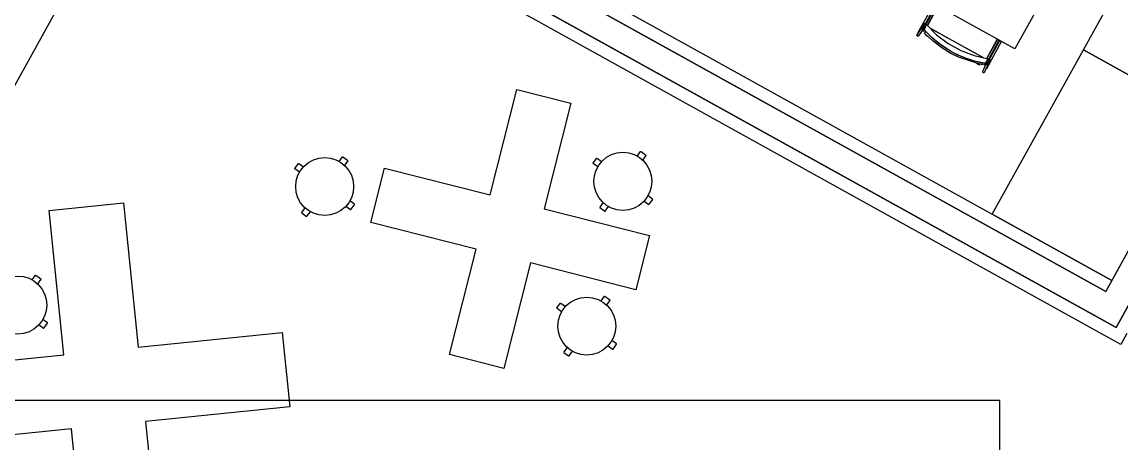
# Model space of a CAD drawing. Header units: metres. Extents: x 3.2 to 22.3, y 0.7 to 22.8.
# Drawn here: x 5.076 to 7.688, y 9.149 to 10.149 of the extents above; entities that cross this region are included whole.
import ezdxf

# ---------------------------------------------------------------- set-up
doc = ezdxf.new("R2010")
doc.units = ezdxf.units.M
for name, color, linetype in [('ARREDI', 9, 'Continuous'), ('PARETI_STRUTTURE', 7, 'Continuous'), ('WAYFINDING_RIQUADRI', 7, 'Continuous')]:
    doc.layers.add(name, color=color, linetype=linetype)

msp = doc.modelspace()

# ---------------------------------------------------------------- linework, layer by layer
at = {"layer": 'ARREDI'}
for points in [[(8.095, 10.978), (8.4721, 11.6584), (8.7562, 11.5009), (8.3791, 10.8205), (7.8828, 9.9252), (7.5987, 10.0827)], [(7.3364, 10.4333), (7.5603, 10.3092), (7.4362, 10.0853), (7.2124, 10.2094)], [(7.6662, 9.5345), (7.3821, 9.692), (7.5987, 10.0827), (7.8828, 9.9252)], [(7.3726, 10.0614), (7.3722, 10.0584)], [(6.3175, 9.7051), (6.568, 9.6417), (6.5353, 9.5128), (6.2848, 9.5763), (6.2214, 9.3258), (6.0925, 9.3585), (6.156, 9.609), (5.9056, 9.6724), (5.9382, 9.8013), (6.1887, 9.7378), (6.2522, 9.9883), (6.381, 9.9556)], [(5.3522, 9.3761), (5.6949, 9.4108), (5.7128, 9.2346), (5.37, 9.1999), (5.4047, 8.8571), (5.2284, 8.8392), (5.1937, 9.182), (4.8509, 9.1473), (4.8331, 9.3236), (5.1759, 9.3583), (5.1412, 9.7011), (5.3175, 9.7189)]]:
    msp.add_lwpolyline(points, close=True, dxfattribs=at)
for points in [[(7.2534, 10.1867), (7.2279, 10.1407)], [(7.2177, 10.1298), (7.2169, 10.13), (7.2164, 10.1305), (7.216, 10.1312), (7.2159, 10.1319), (7.2159, 10.132), (7.216, 10.1326), (7.2161, 10.1327), (7.2164, 10.1332), (7.217, 10.1337), (7.2177, 10.1339)], [(7.2177, 10.1339), (7.2184, 10.1339), (7.2192, 10.1336), (7.2197, 10.1332), (7.2201, 10.1325), (7.2202, 10.1318), (7.2202, 10.1318), (7.2201, 10.1311), (7.22, 10.1309), (7.2197, 10.1305), (7.2191, 10.13), (7.2184, 10.1298)], [(7.2186, 10.131), (7.2204, 10.1349), (7.2211, 10.1364)], [(7.222, 10.1411), (7.2214, 10.1416), (7.2211, 10.1423), (7.221, 10.143), (7.2211, 10.1437), (7.2213, 10.1442), (7.2213, 10.1442), (7.2215, 10.1444), (7.2221, 10.1448), (7.2228, 10.1451)], [(7.2247, 10.1258), (7.2232, 10.1277), (7.2219, 10.1296), (7.2211, 10.1311), (7.221, 10.132), (7.2234, 10.1374), (7.2258, 10.1428), (7.2499, 10.1184), (7.2772, 10.0977), (7.3072, 10.0811), (7.3392, 10.0689), (7.3726, 10.0614), (7.3693, 10.0565), (7.366, 10.0516)], [(7.2221, 10.1387), (7.2217, 10.1379)], [(7.2228, 10.1451), (7.2235, 10.1451), (7.2242, 10.1448), (7.2248, 10.1443), (7.2252, 10.1436), (7.2253, 10.1429), (7.2251, 10.1422)], [(7.2258, 10.1428), (7.224, 10.1413)], [(7.2672, 10.1158), (7.2471, 10.127), (7.2345, 10.1339)], [(7.2345, 10.1339), (7.3604, 10.0641)], [(7.2057, 10.1149), (7.2049, 10.1149), (7.2042, 10.1151), (7.2036, 10.1156), (7.2033, 10.1163), (7.2032, 10.117), (7.2033, 10.1178), (7.2035, 10.1182), (7.2035, 10.1182), (7.2037, 10.1184), (7.2043, 10.1189), (7.205, 10.1191)], [(7.2075, 10.1169), (7.2073, 10.1162), (7.2071, 10.1158), (7.2071, 10.1157), (7.207, 10.1156), (7.2064, 10.1151), (7.2057, 10.1149)], [(7.208, 10.1266), (7.208, 10.1266), (7.2081, 10.1266), (7.2083, 10.1265), (7.2088, 10.1262)], [(7.2094, 10.1259), (7.2088, 10.1262)], [(7.2188, 10.1272), (7.2181, 10.1287)], [(7.2181, 10.1286), (7.2189, 10.1271)], [(7.2194, 10.1264), (7.2202, 10.1252)], [(7.2201, 10.1253), (7.2194, 10.1264)], [(7.2247, 10.1258), (7.2231, 10.1278), (7.2218, 10.1297), (7.221, 10.1311), (7.2209, 10.132)], [(7.221, 10.1242), (7.2217, 10.1234)], [(7.2233, 10.1249), (7.2228, 10.1244), (7.2222, 10.1239), (7.2213, 10.1231), (7.2211, 10.1229)], [(7.2211, 10.1229), (7.2211, 10.1229)], [(7.2233, 10.1248), (7.2238, 10.1253), (7.2241, 10.1256), (7.2243, 10.1257)], [(7.2252, 10.1188), (7.2249, 10.1182), (7.2245, 10.1176), (7.2243, 10.1172), (7.2242, 10.117)], [(7.2833, 10.0792), (7.269, 10.0879), (7.2532, 10.0993), (7.2384, 10.112), (7.2247, 10.1258)], [(7.2833, 10.0792), (7.2691, 10.0879), (7.2533, 10.0993), (7.2385, 10.1119), (7.2248, 10.1257)], [(7.2675, 10.1157), (7.2874, 10.1046), (7.3076, 10.0934), (7.3278, 10.0822), (7.3479, 10.0711), (7.3604, 10.0641)], [(7.3697, 10.0621), (7.3952, 10.1081)], [(7.3028, 10.0692), (7.2882, 10.0765)], [(7.2882, 10.0765), (7.3028, 10.0691)], [(7.3586, 10.0516), (7.3397, 10.0559), (7.3211, 10.0617), (7.3033, 10.0689)], [(7.3588, 10.0515), (7.3398, 10.0558), (7.3212, 10.0617), (7.3034, 10.0689)], [(7.3724, 10.0605), (7.3729, 10.061), (7.3736, 10.0613), (7.3744, 10.0614), (7.3751, 10.0612), (7.3757, 10.0607), (7.3761, 10.0601)], [(7.3761, 10.0601), (7.3763, 10.0594), (7.3762, 10.0586), (7.3761, 10.0584), (7.3761, 10.0584), (7.3759, 10.058), (7.3753, 10.0574), (7.3746, 10.0571), (7.3739, 10.0571), (7.3732, 10.0573)], [(7.3515, 10.0464), (7.3517, 10.0466), (7.3519, 10.047), (7.3522, 10.0476), (7.3526, 10.0482)], [(7.3585, 10.0491), (7.3584, 10.0484), (7.3583, 10.0477), (7.3582, 10.0472), (7.3582, 10.0469), (7.3582, 10.0469), (7.3582, 10.0469), (7.3582, 10.0471)], [(7.3587, 10.0498), (7.3588, 10.0505), (7.3589, 10.0509), (7.3589, 10.0511)], [(7.366, 10.0516), (7.3652, 10.0512), (7.3635, 10.0511), (7.3612, 10.0512), (7.3588, 10.0515)], [(7.366, 10.0516), (7.3652, 10.0512), (7.3636, 10.0511), (7.3613, 10.0512), (7.3588, 10.0515)], [(7.3595, 10.0295), (7.3594, 10.0303), (7.3595, 10.031), (7.3595, 10.0312), (7.3595, 10.0313), (7.3598, 10.0317), (7.3603, 10.0322)], [(7.3635, 10.0312), (7.3637, 10.0305), (7.3636, 10.0297), (7.3635, 10.0295), (7.3635, 10.0295), (7.3633, 10.0291), (7.3627, 10.0286), (7.362, 10.0283), (7.3613, 10.0282), (7.3606, 10.0285), (7.36, 10.0289), (7.3595, 10.0295)], [(7.3638, 10.0473), (7.363, 10.0473), (7.3617, 10.0473)], [(7.363, 10.0473), (7.3617, 10.0473)], [(7.3653, 10.049), (7.3653, 10.0497), (7.3656, 10.0502), (7.3657, 10.0504), (7.3662, 10.0509), (7.3662, 10.0509), (7.3669, 10.0511), (7.3676, 10.0512), (7.3683, 10.0509), (7.3689, 10.0505), (7.3693, 10.0499)], [(7.3696, 10.0539), (7.3687, 10.0527), (7.3654, 10.0478)], [(7.3693, 10.0499), (7.3695, 10.0491), (7.3694, 10.0484), (7.3692, 10.0479), (7.3691, 10.0477), (7.3686, 10.0473), (7.3686, 10.0472), (7.3679, 10.047), (7.3672, 10.0469), (7.3664, 10.0472), (7.3658, 10.0476)], [(7.3675, 10.0382), (7.3669, 10.0385)], [(7.3682, 10.0378), (7.368, 10.0379), (7.3675, 10.0382)], [(7.3683, 10.0378), (7.3683, 10.0378)], [(5.8298, 9.8177), (5.8377, 9.8285)], [(5.8377, 9.8285), (5.8388, 9.8287)], [(5.8388, 9.8287), (5.8503, 9.8203)], [(6.4335, 9.8133), (6.4418, 9.8247)], [(6.4419, 9.8247), (6.4429, 9.8249)], [(6.443, 9.8249), (6.4538, 9.817)], [(6.5384, 9.8301), (6.5464, 9.8409)], [(6.5464, 9.8409), (6.5475, 9.8411)], [(6.5475, 9.8411), (6.5589, 9.8327)], [(6.5591, 9.8316), (6.5511, 9.8208)], [(6.5589, 9.8327), (6.5591, 9.8316)], [(5.7248, 9.8009), (5.7332, 9.8124)], [(5.725, 9.7998), (5.7248, 9.8009)], [(5.7358, 9.7919), (5.725, 9.7998)], [(5.7332, 9.8124), (5.7343, 9.8125)], [(5.7343, 9.8125), (5.7451, 9.8046)], [(5.8504, 9.8192), (5.8425, 9.8084)], [(5.8503, 9.8203), (5.8504, 9.8192)], [(6.4336, 9.8122), (6.4335, 9.8133)], [(6.4445, 9.8043), (6.4336, 9.8122)], [(5.8664, 9.7158), (5.8556, 9.7238)], [(6.4576, 9.7196), (6.4497, 9.7088)], [(6.5549, 9.7234), (6.5658, 9.7155)], [(6.5751, 9.7282), (6.5642, 9.7361)], [(6.5669, 9.7156), (6.5752, 9.7271)], [(6.5752, 9.7271), (6.5751, 9.7282)], [(5.7489, 9.7072), (5.741, 9.6964)], [(5.741, 9.6964), (5.7412, 9.6953)], [(5.7412, 9.6953), (5.7526, 9.6869)], [(5.7537, 9.6871), (5.7617, 9.6979)], [(5.8463, 9.711), (5.8571, 9.7031)], [(5.8571, 9.7031), (5.8582, 9.7033)], [(5.8582, 9.7033), (5.8666, 9.7147)], [(5.8666, 9.7147), (5.8664, 9.7158)], [(6.4497, 9.7088), (6.4498, 9.7077)], [(6.4498, 9.7077), (6.4613, 9.6993)], [(6.4613, 9.6993), (6.4624, 9.6995)], [(6.4624, 9.6995), (6.4703, 9.7103)], [(6.5658, 9.7155), (6.5669, 9.7156)], [(5.7526, 9.687), (5.7537, 9.6871)], [(5.1004, 9.5363), (5.1083, 9.5471)], [(5.1084, 9.5471), (5.1094, 9.5473)], [(5.1094, 9.5473), (5.1209, 9.5389)], [(5.1211, 9.5378), (5.1131, 9.527)], [(5.1209, 9.5389), (5.1211, 9.5378)], [(6.3561, 9.4809), (6.3572, 9.481)], [(6.3572, 9.481), (6.368, 9.4731)], [(6.4527, 9.4862), (6.4606, 9.4971)], [(6.4606, 9.4971), (6.4617, 9.4972)], [(6.4617, 9.4972), (6.4732, 9.4889)], [(6.4733, 9.4877), (6.4654, 9.4769)], [(6.4732, 9.4888), (6.4733, 9.4877)], [(6.3477, 9.4694), (6.3561, 9.4809)], [(6.3479, 9.4683), (6.3477, 9.4694)], [(6.3587, 9.4604), (6.3479, 9.4683)], [(5.1169, 9.4296), (5.1278, 9.4217)], [(5.1371, 9.4344), (5.1262, 9.4423)], [(5.1289, 9.4219), (5.1372, 9.4333)], [(5.1372, 9.4333), (5.1371, 9.4344)], [(5.1278, 9.4217), (5.1289, 9.4219)], [(6.4692, 9.3795), (6.48, 9.3716)], [(6.4893, 9.3843), (6.4785, 9.3923)], [(6.4811, 9.3718), (6.4895, 9.3832)], [(6.4895, 9.3832), (6.4893, 9.3843)], [(6.3718, 9.3758), (6.3639, 9.3649)], [(6.3639, 9.3649), (6.3641, 9.3638)], [(6.3641, 9.3638), (6.3755, 9.3555)], [(6.3755, 9.3555), (6.3766, 9.3556)], [(6.3766, 9.3556), (6.3845, 9.3665)], [(6.48, 9.3716), (6.4811, 9.3718)]]:
    msp.add_lwpolyline(points, dxfattribs=at)
for centre in [(5.7957, 9.7578), (6.5043, 9.7702), (5.0663, 9.4764), (6.4186, 9.4263)]:
    msp.add_circle(centre, 0.0689, dxfattribs=at)
at = {"layer": 'PARETI_STRUTTURE'}
for points in [[(7.6519, 9.5087), (8.7562, 11.5009)], [(8.8113, 11.4703), (7.6764, 9.4231), (7.6213, 9.4536)], [(7.6765, 9.4231), (8.8113, 11.4703)], [(7.6214, 9.4536), (5.4046, 10.6824), (5.4352, 10.7375), (7.6519, 9.5087)], [(5.4753, 10.749), (7.6662, 9.5345)], [(7.6662, 9.5345), (7.6519, 9.5087), (5.461, 10.7232)], [(5.4304, 10.6681), (7.6764, 9.4231)], [(7.7023, 9.4087), (7.688, 9.3829), (5.4161, 10.6423)], [(7.208, 10.1266), (7.2441, 10.1918)], [(7.2479, 10.1897), (7.2208, 10.1408)], [(7.2241, 10.1417), (7.2501, 10.1885)], [(7.2539, 10.1864), (7.2283, 10.1402)], [(5.1278, 10.1831), (5.1536, 10.1688), (4.8339, 9.5919), (4.8081, 9.6063), (4.579, 9.193)], [(7.2035, 10.1182), (7.2213, 10.1442)], [(7.2249, 10.1417), (7.2071, 10.1158)], [(7.2211, 10.1434), (7.2161, 10.1327)], [(7.2195, 10.1333), (7.2204, 10.1349)], [(7.225, 10.1415), (7.225, 10.1414), (7.2249, 10.1413), (7.2249, 10.1412), (7.2248, 10.141), (7.2247, 10.1409), (7.2247, 10.1408), (7.2246, 10.1407), (7.2246, 10.1406), (7.2245, 10.1405), (7.2245, 10.1403), (7.2244, 10.1402), (7.2244, 10.1401), (7.2243, 10.14), (7.2242, 10.1399), (7.2242, 10.1397), (7.2241, 10.1396), (7.2241, 10.1395), (7.224, 10.1394), (7.2239, 10.1393), (7.2239, 10.1391), (7.2238, 10.139), (7.2238, 10.1389), (7.2237, 10.1388), (7.2237, 10.1387), (7.2236, 10.1386), (7.2235, 10.1383), (7.2234, 10.1382), (7.2234, 10.1381), (7.2233, 10.138), (7.2233, 10.1378), (7.2232, 10.1377), (7.2232, 10.1376), (7.2231, 10.1375), (7.2231, 10.1374), (7.223, 10.1373), (7.2229, 10.1371), (7.2229, 10.137), (7.2228, 10.1368), (7.2227, 10.1367), (7.2227, 10.1365), (7.2226, 10.1364), (7.2225, 10.1363), (7.2225, 10.1362), (7.2224, 10.1361), (7.2224, 10.136), (7.2223, 10.1358), (7.2223, 10.1357), (7.2222, 10.1356), (7.2222, 10.1355), (7.222, 10.1352), (7.222, 10.1351), (7.2219, 10.135), (7.2219, 10.1349), (7.2218, 10.1348), (7.2218, 10.1346), (7.2217, 10.1345), (7.2217, 10.1344), (7.2216, 10.1343), (7.2215, 10.1342), (7.2215, 10.134), (7.2214, 10.1339), (7.2213, 10.1337), (7.2213, 10.1336), (7.2212, 10.1335), (7.2211, 10.1333), (7.2211, 10.1332), (7.221, 10.1331), (7.221, 10.133), (7.2209, 10.1329), (7.2209, 10.1327), (7.2208, 10.1326), (7.2207, 10.1324), (7.2206, 10.1323), (7.2206, 10.1321), (7.2205, 10.132), (7.2205, 10.1319), (7.2204, 10.1318), (7.2204, 10.1317), (7.2203, 10.1316), (7.2203, 10.1314), (7.2202, 10.1313), (7.2201, 10.1312), (7.2201, 10.1311), (7.22, 10.131), (7.22, 10.1309)], [(7.2034, 10.118), (7.204, 10.1192), (7.2047, 10.1206), (7.2063, 10.1235), (7.208, 10.1266)], [(7.2836, 10.074), (7.2622, 10.0874), (7.2421, 10.1028), (7.2237, 10.1201), (7.2211, 10.1229)], [(7.2304, 10.1135), (7.2242, 10.1169)], [(7.2857, 10.0778), (7.2832, 10.0792), (7.2621, 10.0927), (7.2424, 10.1083), (7.2243, 10.1258)], [(7.3691, 10.0622), (7.3947, 10.1084)], [(7.4044, 10.103), (7.3683, 10.0378)], [(7.3985, 10.1063), (7.3722, 10.0589)], [(7.375, 10.0589), (7.4006, 10.1051)], [(7.3582, 10.0469), (7.3017, 10.0649), (7.2836, 10.074)], [(7.3589, 10.0512), (7.356, 10.0517), (7.3317, 10.0581), (7.3082, 10.0668), (7.2857, 10.0778)], [(7.3595, 10.0312), (7.3721, 10.0601)], [(7.3761, 10.0584), (7.3635, 10.0295)], [(7.3719, 10.0601), (7.3656, 10.0502)], [(7.3692, 10.0479), (7.3693, 10.0479), (7.3697, 10.0486), (7.3697, 10.0487), (7.3698, 10.0488), (7.3704, 10.0497), (7.3705, 10.0498), (7.371, 10.0507), (7.3711, 10.0508), (7.3712, 10.0509), (7.3718, 10.0519), (7.3719, 10.052), (7.3724, 10.0528), (7.3724, 10.0529), (7.3725, 10.053), (7.3726, 10.0531), (7.3731, 10.054), (7.3732, 10.0541), (7.3737, 10.0549), (7.3738, 10.055), (7.3738, 10.0551), (7.3739, 10.0552), (7.3746, 10.0562), (7.3746, 10.0563), (7.3751, 10.057), (7.3751, 10.0571), (7.3752, 10.0572), (7.3753, 10.0573), (7.3756, 10.0578), (7.3761, 10.0584)], [(7.3735, 10.0561), (7.3749, 10.0587)], [(7.3515, 10.0463), (7.3448, 10.05)], [(7.3683, 10.0519), (7.3678, 10.051)]]:
    msp.add_lwpolyline(points, dxfattribs=at)
at = {"layer": 'WAYFINDING_RIQUADRI'}
msp.add_lwpolyline([(4.6, 8.75), (7.4, 8.75), (7.4, 9.25), (4.6, 9.25)], close=True, dxfattribs=at)

doc.saveas('drawing.dxf')
